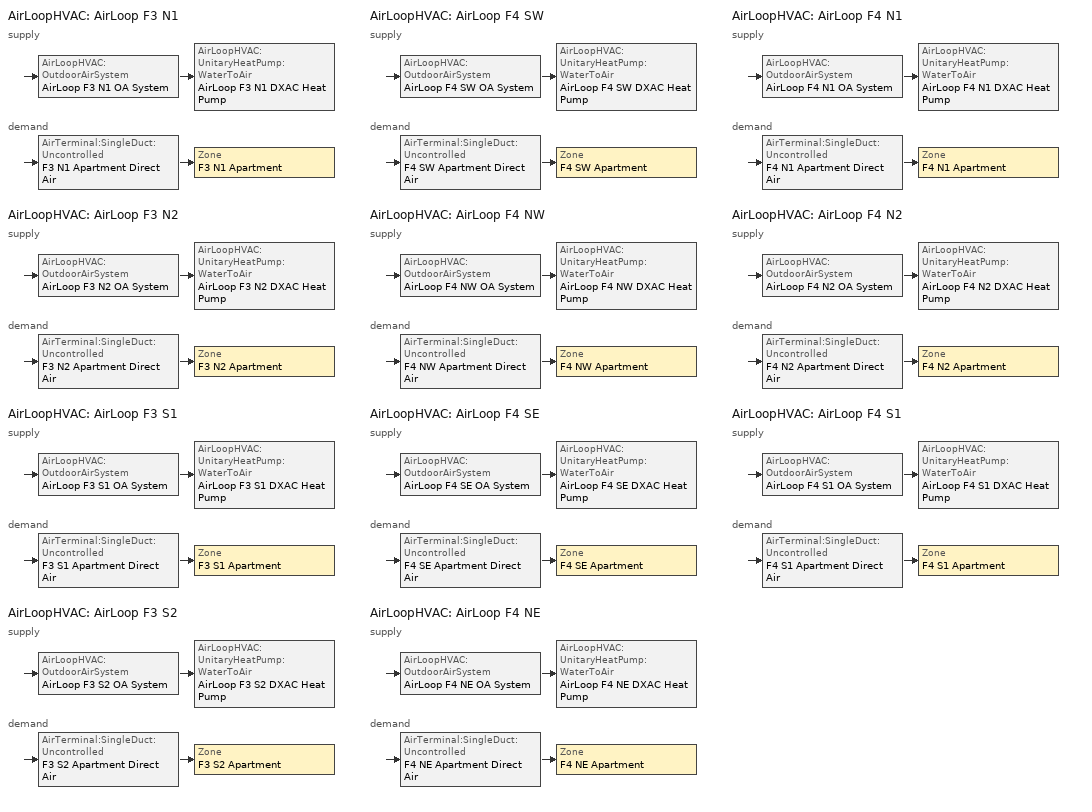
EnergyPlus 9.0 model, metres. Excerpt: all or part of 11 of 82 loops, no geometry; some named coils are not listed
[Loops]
AirLoopHVAC 'AirLoop F3 N1'
 supply: AirLoopHVAC:OutdoorAirSystem 'AirLoop F3 N1 OA System' > AirLoopHVAC:UnitaryHeatPump:WaterToAir 'AirLoop F3 N1 DXAC Heat Pump'
 demand: AirTerminal:SingleDuct:Uncontrolled 'F3 N1 Apartment Direct Air' > Zone 'F3 N1 Apartment'
AirLoopHVAC 'AirLoop F3 N2'
 supply: AirLoopHVAC:OutdoorAirSystem 'AirLoop F3 N2 OA System' > AirLoopHVAC:UnitaryHeatPump:WaterToAir 'AirLoop F3 N2 DXAC Heat Pump'
 demand: AirTerminal:SingleDuct:Uncontrolled 'F3 N2 Apartment Direct Air' > Zone 'F3 N2 Apartment'
AirLoopHVAC 'AirLoop F3 S1'
 supply: AirLoopHVAC:OutdoorAirSystem 'AirLoop F3 S1 OA System' > AirLoopHVAC:UnitaryHeatPump:WaterToAir 'AirLoop F3 S1 DXAC Heat Pump'
 demand: AirTerminal:SingleDuct:Uncontrolled 'F3 S1 Apartment Direct Air' > Zone 'F3 S1 Apartment'
AirLoopHVAC 'AirLoop F3 S2'
 supply: AirLoopHVAC:OutdoorAirSystem 'AirLoop F3 S2 OA System' > AirLoopHVAC:UnitaryHeatPump:WaterToAir 'AirLoop F3 S2 DXAC Heat Pump'
 demand: AirTerminal:SingleDuct:Uncontrolled 'F3 S2 Apartment Direct Air' > Zone 'F3 S2 Apartment'
AirLoopHVAC 'AirLoop F4 SW'
 supply: AirLoopHVAC:OutdoorAirSystem 'AirLoop F4 SW OA System' > AirLoopHVAC:UnitaryHeatPump:WaterToAir 'AirLoop F4 SW DXAC Heat Pump'
 demand: AirTerminal:SingleDuct:Uncontrolled 'F4 SW Apartment Direct Air' > Zone 'F4 SW Apartment'
AirLoopHVAC 'AirLoop F4 NW'
 supply: AirLoopHVAC:OutdoorAirSystem 'AirLoop F4 NW OA System' > AirLoopHVAC:UnitaryHeatPump:WaterToAir 'AirLoop F4 NW DXAC Heat Pump'
 demand: AirTerminal:SingleDuct:Uncontrolled 'F4 NW Apartment Direct Air' > Zone 'F4 NW Apartment'
AirLoopHVAC 'AirLoop F4 SE'
 supply: AirLoopHVAC:OutdoorAirSystem 'AirLoop F4 SE OA System' > AirLoopHVAC:UnitaryHeatPump:WaterToAir 'AirLoop F4 SE DXAC Heat Pump'
 demand: AirTerminal:SingleDuct:Uncontrolled 'F4 SE Apartment Direct Air' > Zone 'F4 SE Apartment'
AirLoopHVAC 'AirLoop F4 NE'
 supply: AirLoopHVAC:OutdoorAirSystem 'AirLoop F4 NE OA System' > AirLoopHVAC:UnitaryHeatPump:WaterToAir 'AirLoop F4 NE DXAC Heat Pump'
 demand: AirTerminal:SingleDuct:Uncontrolled 'F4 NE Apartment Direct Air' > Zone 'F4 NE Apartment'
AirLoopHVAC 'AirLoop F4 N1'
 supply: AirLoopHVAC:OutdoorAirSystem 'AirLoop F4 N1 OA System' > AirLoopHVAC:UnitaryHeatPump:WaterToAir 'AirLoop F4 N1 DXAC Heat Pump'
 demand: AirTerminal:SingleDuct:Uncontrolled 'F4 N1 Apartment Direct Air' > Zone 'F4 N1 Apartment'
AirLoopHVAC 'AirLoop F4 N2'
 supply: AirLoopHVAC:OutdoorAirSystem 'AirLoop F4 N2 OA System' > AirLoopHVAC:UnitaryHeatPump:WaterToAir 'AirLoop F4 N2 DXAC Heat Pump'
 demand: AirTerminal:SingleDuct:Uncontrolled 'F4 N2 Apartment Direct Air' > Zone 'F4 N2 Apartment'
AirLoopHVAC 'AirLoop F4 S1'
 supply: AirLoopHVAC:OutdoorAirSystem 'AirLoop F4 S1 OA System' > AirLoopHVAC:UnitaryHeatPump:WaterToAir 'AirLoop F4 S1 DXAC Heat Pump'
 demand: AirTerminal:SingleDuct:Uncontrolled 'F4 S1 Apartment Direct Air' > Zone 'F4 S1 Apartment'
[Sizing:Zone] Zone Cooling Design Supply Air Temperature Input Method=SupplyAirTemperature; Zone Cooling Design Supply Air Temperature {C}=14; Zone Heating Design Supply Air Temperature Input Method=SupplyAirTemperature; Zone Heating Design Supply Air Temperature {C}=40; Zone Cooling Design Supply Air Humidity Ratio {kgWater/kgDryAir}=0.008; Zone Heating Design Supply Air Humidity Ratio {kgWater/kgDryAir}=0.008; Cooling Design Air Flow Method=DesignDay; Cooling Design Air Flow Rate {m3/s}=0; Cooling Minimum Air Flow Fraction=0; Heating Design Air Flow Method=DesignDay; Heating Design Air Flow Rate {m3/s}=0; Heating Maximum Air Flow Fraction=0
Name | Design Specification Outdoor Air Object
F3 N1 Apartment | SZ DSOA F3 N1 Apartment
F3 N2 Apartment | SZ DSOA F3 N2 Apartment
F3 S1 Apartment | SZ DSOA F3 S1 Apartment
F3 S2 Apartment | SZ DSOA F3 S2 Apartment
F4 SW Apartment | SZ DSOA F4 SW Apartment
F4 NW Apartment | SZ DSOA F4 NW Apartment
F4 SE Apartment | SZ DSOA F4 SE Apartment
F4 NE Apartment | SZ DSOA F4 NE Apartment
F4 N1 Apartment | SZ DSOA F4 N1 Apartment
F4 N2 Apartment | SZ DSOA F4 N2 Apartment
F4 S1 Apartment | SZ DSOA F4 S1 Apartment
[DesignSpecification:OutdoorAir] Outdoor Air Method=Flow/Area; Outdoor Air Flow per Zone Floor Area {m3/s-m2}=0.000294083
SZ DSOA F3 N1 Apartment; SZ DSOA F3 N2 Apartment; SZ DSOA F3 S1 Apartment; SZ DSOA F3 S2 Apartment; SZ DSOA F4 SW Apartment; SZ DSOA F4 NW Apartment; SZ DSOA F4 SE Apartment; SZ DSOA F4 NE Apartment; SZ DSOA F4 N1 Apartment; SZ DSOA F4 N2 Apartment; SZ DSOA F4 S1 Apartment
[Sizing:System] Type of Load to Size On=Sensible; Design Outdoor Air Flow Rate {m3/s}=autosize; Central Heating Maximum System Air Flow Ratio=1; Preheat Design Temperature {C}=7; Preheat Design Humidity Ratio {kgWater/kgDryAir}=0.008; Precool Design Temperature {C}=11; Precool Design Humidity Ratio {kgWater/kgDryAir}=0.008; Central Cooling Design Supply Air Temperature {C}=14; Central Heating Design Supply Air Temperature {C}=40; Type of Zone Sum to Use=NonCoincident; 100% Outdoor Air in Cooling=No; 100% Outdoor Air in Heating=No; Central Cooling Design Supply Air Humidity Ratio {kgWater/kgDryAir}=0.008; Central Heating Design Supply Air Humidity Ratio {kgWater/kgDryAir}=0.008; Cooling Supply Air Flow Rate Method=DesignDay; Cooling Supply Air Flow Rate {m3/s}=0; Heating Supply Air Flow Rate Method=DesignDay; Heating Supply Air Flow Rate {m3/s}=0; System Outdoor Air Method=ZoneSum
AirLoop F3 N1; AirLoop F3 N2; AirLoop F3 S1; AirLoop F3 S2; AirLoop F4 SW; AirLoop F4 NW; AirLoop F4 SE; AirLoop F4 NE; AirLoop F4 N1; AirLoop F4 N2; AirLoop F4 S1
[ZoneControl:Thermostat] Control Type Schedule=Zone Control Type Sched; Control 1=AptCoolingSetPoint; Control 2=AptHeatingSetPoint
Name | Zone or ZoneList | Control 3
F3 N1 Apartment Thermostat | F3 N1 Apartment | N Apartment Cooling Setpoints Dual SP Control
F3 N2 Apartment Thermostat | F3 N2 Apartment | N Apartment Cooling Setpoints Dual SP Control
F3 S1 Apartment Thermostat | F3 S1 Apartment | S Apartment Cooling Setpoints Dual SP Control
F3 S2 Apartment Thermostat | F3 S2 Apartment | S Apartment Cooling Setpoints Dual SP Control
F4 SW Apartment Thermostat | F4 SW Apartment | S Apartment Cooling Setpoints Dual SP Control
F4 NW Apartment Thermostat | F4 NW Apartment | N Apartment Cooling Setpoints Dual SP Control
F4 SE Apartment Thermostat | F4 SE Apartment | S Apartment Cooling Setpoints Dual SP Control
F4 NE Apartment Thermostat | F4 NE Apartment | N Apartment Cooling Setpoints Dual SP Control
F4 N1 Apartment Thermostat | F4 N1 Apartment | N Apartment Cooling Setpoints Dual SP Control
F4 N2 Apartment Thermostat | F4 N2 Apartment | N Apartment Cooling Setpoints Dual SP Control
F4 S1 Apartment Thermostat | F4 S1 Apartment | S Apartment Cooling Setpoints Dual SP Control
[ThermostatSetpoint:SingleHeating]
AptHeatingSetPoint: Setpoint Temperature Schedule=HTGSETP_APT_SCH
[ThermostatSetpoint:SingleCooling]
AptCoolingSetPoint: Setpoint Temperature Schedule=CLGSETP_APT_SCH
[ThermostatSetpoint:DualSetpoint]
Name | Heating Setpoint Temperature Schedule | Cooling Setpoint Temperature Schedule
S Apartment Cooling Setpoints Dual SP Control | S HTGSETP_APT_SCH | S CLGSETP_APT_SCH
N Apartment Cooling Setpoints Dual SP Control | N HTGSETP_APT_SCH | N CLGSETP_APT_SCH
[AirTerminal:SingleDuct:Uncontrolled] Availability Schedule=All On; Maximum Air Flow Rate {m3/s}=autosize
F3 N1 Apartment Direct Air; F3 N2 Apartment Direct Air; F3 S1 Apartment Direct Air; F3 S2 Apartment Direct Air; F4 SW Apartment Direct Air; F4 NW Apartment Direct Air; F4 SE Apartment Direct Air; F4 NE Apartment Direct Air; F4 N1 Apartment Direct Air; F4 N2 Apartment Direct Air; F4 S1 Apartment Direct Air
[Zone equipment]
F3 N1 Apartment: F3 N1 Apartment ERV, F3 N1 Apartment Direct Air
F3 N2 Apartment: F3 N2 Apartment ERV, F3 N2 Apartment Direct Air
F3 S1 Apartment: F3 S1 Apartment ERV, F3 S1 Apartment Direct Air
F3 S2 Apartment: F3 S2 Apartment ERV, F3 S2 Apartment Direct Air
F4 SW Apartment: F4 SW Apartment ERV, F4 SW Apartment Direct Air
F4 NW Apartment: F4 NW Apartment ERV, F4 NW Apartment Direct Air
F4 SE Apartment: F4 SE Apartment ERV, F4 SE Apartment Direct Air
F4 NE Apartment: F4 NE Apartment ERV, F4 NE Apartment Direct Air
F4 N1 Apartment: F4 N1 Apartment ERV, F4 N1 Apartment Direct Air
F4 N2 Apartment: F4 N2 Apartment ERV, F4 N2 Apartment Direct Air
F4 S1 Apartment: F4 S1 Apartment ERV, F4 S1 Apartment Direct Air
[Fan:OnOff] Availability Schedule=All On; Maximum Flow Rate {m3/s}=autosize; Motor In Airstream Fraction=1
Name | Fan Total Efficiency | Pressure Rise {Pa} | Motor Efficiency
AirLoop F3 N1 Supply Fan; AirLoop F3 N2 Supply Fan; AirLoop F3 S1 Supply Fan; AirLoop F3 S2 Supply Fan; AirLoop F4 SW Supply Fan; AirLoop F4 NW Supply Fan; AirLoop F4 SE Supply Fan; AirLoop F4 NE Supply Fan; AirLoop F4 N1 Supply Fan; AirLoop F4 N2 Supply Fan; AirLoop F4 S1 Supply Fan | 0.55575 | 622.5 | 0.855
F3 N1 Apartment ERV Sup Fan; F3 N1 Apartment ERV Exh Fan; F3 N2 Apartment ERV Sup Fan; F3 N2 Apartment ERV Exh Fan; F3 S1 Apartment ERV Sup Fan; F3 S1 Apartment ERV Exh Fan; F3 S2 Apartment ERV Sup Fan; F3 S2 Apartment ERV Exh Fan; F4 SW Apartment ERV Sup Fan; F4 SW Apartment ERV Exh Fan; F4 NW Apartment ERV Sup Fan; F4 NW Apartment ERV Exh Fan; F4 SE Apartment ERV Sup Fan; F4 SE Apartment ERV Exh Fan; F4 NE Apartment ERV Sup Fan; F4 NE Apartment ERV Exh Fan; F4 N1 Apartment ERV Sup Fan; F4 N1 Apartment ERV Exh Fan; F4 N2 Apartment ERV Sup Fan; F4 N2 Apartment ERV Exh Fan; F4 S1 Apartment ERV Sup Fan; F4 S1 Apartment ERV Exh Fan | 0.303158 | 233.6875 | 0.48
[Coil:Heating:Electric] Availability Schedule=All On; Efficiency=1; Nominal Capacity {W}=autosize
Heat Pump DX Supp Heating Coil AirLoop F3 N1; Heat Pump DX Supp Heating Coil AirLoop F3 N2; Heat Pump DX Supp Heating Coil AirLoop F3 S1; Heat Pump DX Supp Heating Coil AirLoop F3 S2; Heat Pump DX Supp Heating Coil AirLoop F4 SW; Heat Pump DX Supp Heating Coil AirLoop F4 NW; Heat Pump DX Supp Heating Coil AirLoop F4 SE; Heat Pump DX Supp Heating Coil AirLoop F4 NE; Heat Pump DX Supp Heating Coil AirLoop F4 N1; Heat Pump DX Supp Heating Coil AirLoop F4 N2; Heat Pump DX Supp Heating Coil AirLoop F4 S1
[AirLoopHVAC:UnitaryHeatPump:WaterToAir] Availability Schedule=All On; Supply Air Flow Rate {m3/s}=autosize; Heating Convergence=0.001; Cooling Convergence=0.001; Maximum Cycling Rate {cycles/hr}=2.5; Heat Pump Time Constant {s}=60; Fraction of On-Cycle Power Use=0.01; Heat Pump Fan Delay Time {s}=60; Maximum Supply Air Temperature from Supplemental Heater {C}=50; Fan Placement=BlowThrough; Supply Air Fan Operating Mode Schedule=All Off
Name | Controlling Zone or Thermostat Location | Supply Air Fan | Heating Coil | Cooling Coil | Supplemental Heating Coil
AirLoop F3 N1 DXAC Heat Pump | F3 N1 Apartment | AirLoop F3 N1 Supply Fan | Heat Pump Heating Mode AirLoop F3 N1 | Heat Pump Cooling Mode AirLoop F3 N1 | Heat Pump DX Supp Heating Coil AirLoop F3 N1
AirLoop F3 N2 DXAC Heat Pump | F3 N2 Apartment | AirLoop F3 N2 Supply Fan | Heat Pump Heating Mode AirLoop F3 N2 | Heat Pump Cooling Mode AirLoop F3 N2 | Heat Pump DX Supp Heating Coil AirLoop F3 N2
AirLoop F3 S1 DXAC Heat Pump | F3 S1 Apartment | AirLoop F3 S1 Supply Fan | Heat Pump Heating Mode AirLoop F3 S1 | Heat Pump Cooling Mode AirLoop F3 S1 | Heat Pump DX Supp Heating Coil AirLoop F3 S1
AirLoop F3 S2 DXAC Heat Pump | F3 S2 Apartment | AirLoop F3 S2 Supply Fan | Heat Pump Heating Mode AirLoop F3 S2 | Heat Pump Cooling Mode AirLoop F3 S2 | Heat Pump DX Supp Heating Coil AirLoop F3 S2
AirLoop F4 SW DXAC Heat Pump | F4 SW Apartment | AirLoop F4 SW Supply Fan | Heat Pump Heating Mode AirLoop F4 SW | Heat Pump Cooling Mode AirLoop F4 SW | Heat Pump DX Supp Heating Coil AirLoop F4 SW
AirLoop F4 NW DXAC Heat Pump | F4 NW Apartment | AirLoop F4 NW Supply Fan | Heat Pump Heating Mode AirLoop F4 NW | Heat Pump Cooling Mode AirLoop F4 NW | Heat Pump DX Supp Heating Coil AirLoop F4 NW
AirLoop F4 SE DXAC Heat Pump | F4 SE Apartment | AirLoop F4 SE Supply Fan | Heat Pump Heating Mode AirLoop F4 SE | Heat Pump Cooling Mode AirLoop F4 SE | Heat Pump DX Supp Heating Coil AirLoop F4 SE
AirLoop F4 NE DXAC Heat Pump | F4 NE Apartment | AirLoop F4 NE Supply Fan | Heat Pump Heating Mode AirLoop F4 NE | Heat Pump Cooling Mode AirLoop F4 NE | Heat Pump DX Supp Heating Coil AirLoop F4 NE
AirLoop F4 N1 DXAC Heat Pump | F4 N1 Apartment | AirLoop F4 N1 Supply Fan | Heat Pump Heating Mode AirLoop F4 N1 | Heat Pump Cooling Mode AirLoop F4 N1 | Heat Pump DX Supp Heating Coil AirLoop F4 N1
AirLoop F4 N2 DXAC Heat Pump | F4 N2 Apartment | AirLoop F4 N2 Supply Fan | Heat Pump Heating Mode AirLoop F4 N2 | Heat Pump Cooling Mode AirLoop F4 N2 | Heat Pump DX Supp Heating Coil AirLoop F4 N2
AirLoop F4 S1 DXAC Heat Pump | F4 S1 Apartment | AirLoop F4 S1 Supply Fan | Heat Pump Heating Mode AirLoop F4 S1 | Heat Pump Cooling Mode AirLoop F4 S1 | Heat Pump DX Supp Heating Coil AirLoop F4 S1
[Controller:OutdoorAir] Minimum Outdoor Air Flow Rate {m3/s}=autosize; Maximum Outdoor Air Flow Rate {m3/s}=autosize; Economizer Control Type=NoEconomizer; Economizer Control Action Type=ModulateFlow; Lockout Type=LockoutWithHeating; Minimum Limit Type=FixedMinimum; Minimum Outdoor Air Schedule=All Off; High Humidity Control=No; High Humidity Outdoor Air Flow Ratio=1; Control High Indoor Humidity Based on Outdoor Humidity Ratio=Yes; Heat Recovery Bypass Control Type=BypassWhenWithinEconomizerLimits
AirLoop F3 N1 OA Controller; AirLoop F3 N2 OA Controller; AirLoop F3 S1 OA Controller; AirLoop F3 S2 OA Controller; AirLoop F4 SW OA Controller; AirLoop F4 NW OA Controller; AirLoop F4 SE OA Controller; AirLoop F4 NE OA Controller; AirLoop F4 N1 OA Controller; AirLoop F4 N2 OA Controller; AirLoop F4 S1 OA Controller
[AirLoopHVAC] Design Supply Air Flow Rate {m3/s}=autosize
AirLoop F3 N1; AirLoop F3 N2; AirLoop F3 S1; AirLoop F3 S2; AirLoop F4 SW; AirLoop F4 NW; AirLoop F4 SE; AirLoop F4 NE; AirLoop F4 N1; AirLoop F4 N2; AirLoop F4 S1
[ZoneHVAC:EnergyRecoveryVentilator] Availability Schedule=All On; Supply Air Flow Rate {m3/s}=0.0259571; Exhaust Air Flow Rate {m3/s}=0.0259571
Name | Heat Exchanger | Supply Air Fan | Exhaust Air Fan | ERV controller
F3 N1 Apartment ERV | F3 N1 Apartment OA Heat Exchanger | F3 N1 Apartment ERV Sup Fan | F3 N1 Apartment ERV Exh Fan | F3 N1 Apartment ERV Ctrl
F3 N2 Apartment ERV | F3 N2 Apartment OA Heat Exchanger | F3 N2 Apartment ERV Sup Fan | F3 N2 Apartment ERV Exh Fan | F3 N2 Apartment ERV Ctrl
F3 S1 Apartment ERV | F3 S1 Apartment OA Heat Exchanger | F3 S1 Apartment ERV Sup Fan | F3 S1 Apartment ERV Exh Fan | F3 S1 Apartment ERV Ctrl
F3 S2 Apartment ERV | F3 S2 Apartment OA Heat Exchanger | F3 S2 Apartment ERV Sup Fan | F3 S2 Apartment ERV Exh Fan | F3 S2 Apartment ERV Ctrl
F4 SW Apartment ERV | F4 SW Apartment OA Heat Exchanger | F4 SW Apartment ERV Sup Fan | F4 SW Apartment ERV Exh Fan | F4 SW Apartment ERV Ctrl
F4 NW Apartment ERV | F4 NW Apartment OA Heat Exchanger | F4 NW Apartment ERV Sup Fan | F4 NW Apartment ERV Exh Fan | F4 NW Apartment ERV Ctrl
F4 SE Apartment ERV | F4 SE Apartment OA Heat Exchanger | F4 SE Apartment ERV Sup Fan | F4 SE Apartment ERV Exh Fan | F4 SE Apartment ERV Ctrl
F4 NE Apartment ERV | F4 NE Apartment OA Heat Exchanger | F4 NE Apartment ERV Sup Fan | F4 NE Apartment ERV Exh Fan | F4 NE Apartment ERV Ctrl
F4 N1 Apartment ERV | F4 N1 Apartment OA Heat Exchanger | F4 N1 Apartment ERV Sup Fan | F4 N1 Apartment ERV Exh Fan | F4 N1 Apartment ERV Ctrl
F4 N2 Apartment ERV | F4 N2 Apartment OA Heat Exchanger | F4 N2 Apartment ERV Sup Fan | F4 N2 Apartment ERV Exh Fan | F4 N2 Apartment ERV Ctrl
F4 S1 Apartment ERV | F4 S1 Apartment OA Heat Exchanger | F4 S1 Apartment ERV Sup Fan | F4 S1 Apartment ERV Exh Fan | F4 S1 Apartment ERV Ctrl
[ZoneHVAC:EnergyRecoveryVentilator:Controller] Exhaust Air Temperature Limit=NoExhaustAirTemperatureLimit; Exhaust Air Enthalpy Limit=NoExhaustAirEnthalpyLimit; High Humidity Control Flag=No; High Humidity Outdoor Air Flow Ratio=1; Control High Indoor Humidity Based on Outdoor Humidity ratio=No
F3 N1 Apartment ERV Ctrl; F3 N2 Apartment ERV Ctrl; F3 S1 Apartment ERV Ctrl; F3 S2 Apartment ERV Ctrl; F4 SW Apartment ERV Ctrl; F4 NW Apartment ERV Ctrl; F4 SE Apartment ERV Ctrl; F4 NE Apartment ERV Ctrl; F4 N1 Apartment ERV Ctrl; F4 N2 Apartment ERV Ctrl; F4 S1 Apartment ERV Ctrl
[HeatExchanger:AirToAir:SensibleAndLatent] Availability Schedule=AllOn_Except_DD; Nominal Supply Air Flow Rate {m3/s}=AUTOSIZE; Sensible Effectiveness at 100% Heating Air Flow=0; Latent Effectiveness at 100% Heating Air Flow=0; Sensible Effectiveness at 75% Heating Air Flow=0; Latent Effectiveness at 75% Heating Air Flow=0; Sensible Effectiveness at 100% Cooling Air Flow=0; Latent Effectiveness at 100% Cooling Air Flow=0; Sensible Effectiveness at 75% Cooling Air Flow=0; Latent Effectiveness at 75% Cooling Air Flow=0; Nominal Electric Power {W}=0; Supply Air Outlet Temperature Control=No; Heat Exchanger Type=Rotary; Frost Control Type=ExhaustOnly; Threshold Temperature {C}=-23.3; Initial Defrost Time Fraction=0.167; Rate of Defrost Time Fraction Increase {1/K}=1.44
F3 N1 Apartment OA Heat Exchanger; F3 N2 Apartment OA Heat Exchanger; F3 S1 Apartment OA Heat Exchanger; F3 S2 Apartment OA Heat Exchanger; F4 SW Apartment OA Heat Exchanger; F4 NW Apartment OA Heat Exchanger; F4 SE Apartment OA Heat Exchanger; F4 NE Apartment OA Heat Exchanger; F4 N1 Apartment OA Heat Exchanger; F4 N2 Apartment OA Heat Exchanger; F4 S1 Apartment OA Heat Exchanger
[Schedule:Compact]
HTGSETP_APT_SCH; S HTGSETP_APT_SCH; N HTGSETP_APT_SCH: THROUGH: 12/31, FOR:AllDays, UNTIL: 24:00, 21.7
CLGSETP_APT_SCH; S CLGSETP_APT_SCH; N CLGSETP_APT_SCH: THROUGH: 12/31, FOR:AllDays, UNTIL: 24:00, 24.4
All Off: Through: 12/31, For: AllDays, Until: 24:00, 0
All On: Through: 12/31, For: AllDays, Until: 24:00, 1
AllOn_Except_DD: Through: 12/31, For: SummerDesignDay, Until: 24:00, 0, For: WinterDesignDay, Until: 24:00, 0, For: AllOtherDays, Until: 24:00, 1
ZONE CONTROL TYPE SCHED: Through: 12/31, For: SummerDesignDay, Until: 24:00, 2, For: WinterDesignDay, Until: 24:00, 1, For: Weekdays Weekends Holidays Customday1 Customday2 AllOtherDays, Until: 24:00, 4
